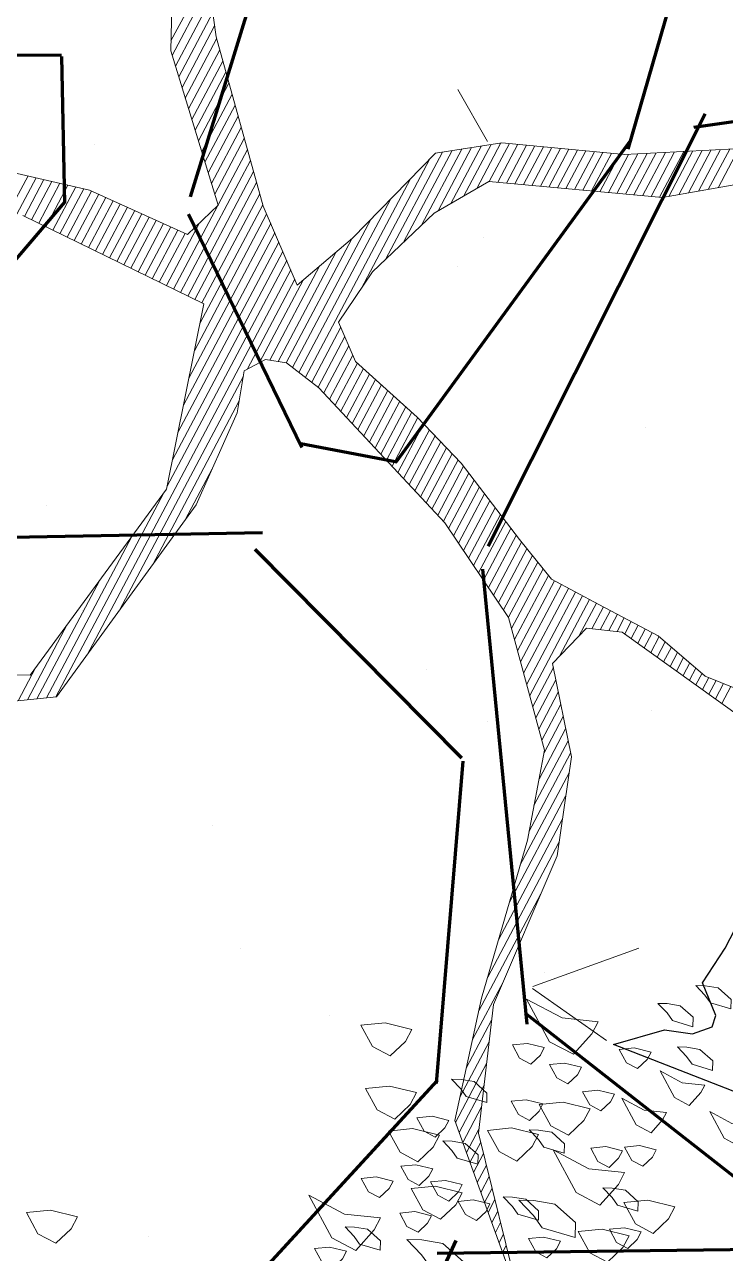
# Model space of a CAD drawing. Header units: millimetres. Extents: x 111 to 1506, y 14 to 566.
# Drawn here: x 245.119 to 245.737, y 193.822 to 194.905 of the extents above; entities that cross this region are included whole.
import ezdxf

# ---------------------------------------------------------------- set-up
doc = ezdxf.new("R2010")
doc.units = ezdxf.units.MM
for name, color, linetype, lineweight in [('ARBOLES', 78, 'Continuous', 5), ('G', 254, 'Continuous', 5), ('GRASS', 56, 'Continuous', 0)]:
    doc.layers.add(name, color=color, linetype=linetype, lineweight=lineweight)
doc.layers.add('fer', color=8, linetype='Continuous')

# ---------------------------------------------------------------- blocks, each defined once
blk = doc.blocks.new('*X16')
at = {"color": 0}
for p, q in [((17.69049523824361, 16.86), (17.74311195415528, 16.86)), ((17.69342201280328, 16.85), (17.74577857097631, 16.85)), ((17.69574075709367, 16.84), (17.74844518779734, 16.84)), ((17.6960740841963, 16.83), (17.75111180461837, 16.83)), ((17.69640741129893, 16.82), (17.75377842143941, 16.82)), ((17.69674073840156, 16.81), (17.75644503826044, 16.81)), ((17.69707406550419, 16.8), (17.75911165508147, 16.8)), ((17.69740739260682, 16.79), (17.7617782719025, 16.79)), ((17.69774071970944, 16.78), (17.7638699838541, 16.78)), ((17.69807404681207, 16.77), (17.76449497217153, 16.77)), ((17.96347639254396, 16.77), (18.06321095431154, 16.77)), ((17.97916426798344, 16.78), (18.07705684934382, 16.78)), ((17.6984073739147, 16.76), (17.76511996048896, 16.76)), ((17.95347657946509, 16.76), (18.04936505927926, 16.76)), ((17.69874070101733, 16.75), (17.76574494880639, 16.75)), ((17.69907402811996, 16.74), (17.76636993712381, 16.74)), ((17.93347695330735, 16.74), (18.02167326921469, 16.74)), ((17.94347676638622, 16.75), (18.03551916424697, 16.75)), ((17.69940735522259, 16.73), (17.76699492544124, 16.73)), ((17.69974068232522, 16.72), (17.76761991375867, 16.72)), ((17.9134773271496, 16.72), (17.99786148986213, 16.72)), ((17.92347714022848, 16.73), (18.00841684811205, 16.73)), ((17.70007400942785, 16.71), (17.7682449020761, 16.71)), ((17.90347751407073, 16.71), (17.98730613161222, 16.71)), ((17.70040733653048, 16.7), (17.76886989039353, 16.7)), ((17.70074066363311, 16.69), (17.76949487871096, 16.69)), ((17.88347788791299, 16.69), (17.96619541511238, 16.69)), ((17.89347770099186, 16.7), (17.97675077336229, 16.7)), ((17.70107399073574, 16.68), (17.77011986702839, 16.68)), ((17.87347807483412, 16.68), (17.95564005686246, 16.68)), ((17.70140731783836, 16.67), (17.77074485534582, 16.67)), ((17.70174064494099, 16.66), (17.77136984366325, 16.66)), ((17.85347844867637, 16.66), (17.93452934036261, 16.66)), ((17.86347826175525, 16.67), (17.94508469861254, 16.67)), ((17.70207397204362, 16.65), (17.77199483198068, 16.65)), ((17.8434786355975, 16.65), (17.92397398211269, 16.65)), ((17.70240729914625, 16.64), (17.79244934519138, 16.64)), ((17.70274062624888, 16.63), (17.822448784428, 16.63)), ((17.82347900943976, 16.63), (17.90286326561285, 16.63)), ((17.83347882251863, 16.64), (17.91341862386278, 16.64)), ((17.70307395335151, 16.62), (17.89230790736294, 16.62)), ((17.70340728045414, 16.61), (17.88175254911301, 16.61)), ((17.70374060755677, 16.6), (17.8711971908631, 16.6)), ((17.67979263830318, 16.58), (17.85008647436326, 16.58)), ((17.7040739346594, 16.59), (17.86064183261317, 16.59)), ((17.64604326916198, 16.57), (17.84175899438636, 16.57)), ((17.14971673399111, 16.56), (17.19705354405891, 16.56)), ((17.15638327604368, 16.55), (17.26505227299522, 16.55)), ((17.57854453087961, 16.55), (17.82575929346017, 16.55)), ((17.61229390002079, 16.56), (17.83375914392326, 16.56)), ((17.16304981809627, 16.54), (17.33305100193156, 16.54)), ((17.54479516173841, 16.54), (17.81775944299707, 16.54)), ((17.16971636014885, 16.53), (17.40104973086787, 16.53)), ((17.17638290220143, 16.52), (17.46904845980421, 16.52)), ((17.47729642345603, 16.52), (17.80175974207088, 16.52)), ((17.51104579259722, 16.53), (17.80975959253397, 16.53)), ((17.24124772612421, 16.51), (17.79375989160778, 16.51)), ((17.31124641767633, 16.5), (17.64659948550995, 16.5)), ((17.38124510922841, 16.49), (17.61660004627335, 16.49)), ((17.65641474865688, 16.5), (17.78576004114468, 16.5)), ((17.67141446827519, 16.49), (17.78989448776242, 16.49)), ((17.45124380078052, 16.48), (17.52452520878001, 16.48)), ((17.68037907972965, 16.48), (17.8148940204596, 16.48)), ((17.68371235075595, 16.47), (17.83989355315678, 16.47)), ((17.68704562178224, 16.46), (17.86489308585396, 16.46)), ((17.68388194716813, 16.44), (17.93258654124835, 16.44)), ((17.68554858268128, 16.45), (17.8985871767802, 16.45)), ((17.68221531165498, 16.43), (17.96658590571652, 16.43)), ((17.67888204062869, 16.41), (17.7511786479375, 16.41)), ((17.68054867614184, 16.42), (17.7591784984006, 16.42)), ((17.81449330194555, 16.42), (18.00058527018467, 16.42)), ((17.86165007260383, 16.41), (18.01566295137173, 16.41)), ((17.67566532727385, 16.4), (17.7431787974744, 16.4)), ((17.89164951184045, 16.4), (18.02316281118089, 16.4)), ((17.6687423797577, 16.38), (17.72889729946106, 16.38)), ((17.67220385351578, 16.39), (17.7351789470113, 16.39)), ((17.92164895107706, 16.39), (18.03066267099004, 16.39)), ((17.94727478289914, 16.38), (18.03816253079919, 16.38)), ((17.66528090599964, 16.37), (17.72639734619134, 16.37)), ((17.96327448382533, 16.37), (18.04566239060834, 16.37)), ((17.65835795848349, 16.35), (17.72139743965191, 16.35)), ((17.66181943224156, 16.36), (17.72389739292162, 16.36)), ((17.97927418475152, 16.36), (18.0531622504175, 16.36)), ((17.99527388567772, 16.35), (18.06066211022665, 16.35)), ((17.65489648472542, 16.34), (17.71889748638219, 16.34)), ((18.01055927585841, 16.34), (18.06508146982889, 16.34)), ((17.64797353720928, 16.32), (17.71389757984275, 16.32)), ((17.65143501096735, 16.33), (17.71639753311247, 16.33)), ((18.01472586464128, 16.33), (18.06919903992019, 16.33)), ((18.01889245342414, 16.32), (18.07331661001149, 16.32)), ((17.64105058969314, 16.3), (17.70889767330332, 16.3)), ((17.64451206345121, 16.31), (17.71139762657304, 16.31)), ((18.023059042207, 16.31), (18.07743418010279, 16.31)), ((18.02722563098987, 16.3), (18.08155175019409, 16.3)), ((17.63758911593507, 16.29), (17.7063977200336, 16.29)), ((18.03139221977273, 16.29), (18.08566932028539, 16.29)), ((17.63066616841893, 16.27), (17.7004749073428, 16.27)), ((17.634127642177, 16.28), (17.7038081783691, 16.28)), ((18.03555880855559, 16.28), (18.08978689037669, 16.28)), ((18.03972539733846, 16.27), (18.09390446046799, 16.27)), ((17.62720469466086, 16.26), (17.69714163631651, 16.26)), ((18.04389198612132, 16.26), (18.09802203055929, 16.26)), ((17.62028174714471, 16.24), (17.69047509426393, 16.24)), ((17.62374322090279, 16.25), (17.69380836529022, 16.25)), ((18.04805857490418, 16.25), (18.10213960065059, 16.25)), ((18.05222516368704, 16.24), (18.10625717074189, 16.24)), ((17.61682027338665, 16.23), (17.68714182323764, 16.23)), ((18.05639175246991, 16.23), (18.11037474083319, 16.23)), ((17.6098973258705, 16.21), (17.68047528118506, 16.21)), ((17.61335879962857, 16.22), (17.68380855221135, 16.22)), ((18.06055834125277, 16.22), (18.11449231092449, 16.22)), ((18.06472493003564, 16.21), (18.11860988101579, 16.21)), ((17.60297437835436, 16.19), (17.67194488375597, 16.19)), ((17.60643585211243, 16.2), (17.67656018210006, 16.2)), ((18.0688915188185, 16.2), (18.12358171159799, 16.2)), ((18.07305810760136, 16.19), (18.12958159944531, 16.19)), ((17.59810343573454, 16.18), (17.66732958541187, 16.18)), ((18.07722469638423, 16.18), (18.13558148729264, 16.18)), ((17.58743696845041, 16.16), (17.65809898872368, 16.16)), ((17.59277020209247, 16.17), (17.66271428706778, 16.17)), ((18.08139128516709, 16.17), (18.14158137513996, 16.17)), ((18.08555787394995, 16.16), (18.14758126298729, 16.16)), ((17.58210373480834, 16.15), (17.65348369037959, 16.15)), ((18.08972446273282, 16.15), (18.15358115083461, 16.15)), ((17.57143726752421, 16.13), (17.6442530936914, 16.13)), ((17.57677050116627, 16.14), (17.64886839203549, 16.14)), ((18.09389105151568, 16.14), (18.15958103868193, 16.14)), ((18.10040687277039, 16.13), (18.16558092652925, 16.13)), ((17.56610403388215, 16.12), (17.63963779534731, 16.12)), ((18.10818450516507, 16.12), (18.17158081437658, 16.12)), ((17.55543756659802, 16.1), (17.63040719865912, 16.1)), ((17.56077080024008, 16.11), (17.63502249700321, 16.11)), ((18.11596213755975, 16.11), (18.1775807022239, 16.11)), ((18.12373976995442, 16.1), (18.18358059007122, 16.1)), ((17.55010433295595, 16.09), (17.62592328068093, 16.09)), ((18.13151740234911, 16.09), (18.18958047791855, 16.09)), ((17.53943786567182, 16.07), (17.61735201232761, 16.07)), ((17.54477109931389, 16.08), (17.62163764650427, 16.08)), ((18.13929503474378, 16.08), (18.19558036576587, 16.08)), ((17.52340725343002, 16.05), (17.60878074397429, 16.05)), ((17.53410463202976, 16.06), (17.61306637815095, 16.06)), ((17.51269316798836, 16.04), (17.60449510979763, 16.04)), ((17.49126499710507, 16.02), (17.6021194566009, 16.02)), ((17.50197908254672, 16.03), (17.6021194566009, 16.03)), ((17.48055091166343, 16.01), (17.6021194566009, 16.01)), ((17.45912274078013, 15.99), (17.6021194566009, 15.99)), ((17.46983682622178, 16), (17.6021194566009, 16)), ((17.44840865533848, 15.98), (17.50438145419039, 15.98)), ((17.52058882922431, 15.98), (17.6021194566009, 15.98)), ((17.42698048445519, 15.96), (17.47993746666426, 15.96)), ((17.43769456989683, 15.97), (17.49215946042733, 15.97)), ((17.55558817500036, 15.97), (17.6021194566009, 15.97)), ((17.57067333692794, 15.96), (17.6021194566009, 15.96)), ((17.41626639901354, 15.95), (17.4677154729012, 15.95)), ((17.57467326215949, 15.95), (17.6021194566009, 15.95)), ((17.37106652666302, 15.93), (17.44327148537507, 15.93)), ((17.40356591916934, 15.94), (17.45549347913813, 15.94)), ((17.57867318739104, 15.94), (17.6021194566009, 15.94)), ((17.58267311262259, 15.93), (17.6021194566009, 15.93)), ((17.30606774165035, 15.91), (17.41882749784894, 15.91)), ((17.33856713415669, 15.92), (17.431049491612, 15.92)), ((17.58321569512696, 15.91), (17.6021194566009, 15.91)), ((17.58457930600135, 15.92), (17.6021194566009, 15.92)), ((17.26288055954617, 15.9), (17.39572617704003, 15.9)), ((17.58185208425256, 15.9), (17.6021194566009, 15.9)), ((17.16688235398901, 15.88), (17.33972722379835, 15.88)), ((17.21488145676759, 15.89), (17.36772670041919, 15.89)), ((17.57912486250378, 15.88), (17.60181207761234, 15.88)), ((17.58048847337817, 15.89), (17.6021194566009, 15.89)), ((17.11888325121043, 15.87), (17.31172774717751, 15.87)), ((17.57776125162939, 15.87), (17.59958989692815, 15.87)), ((17.04013480420599, 15.85), (17.12348064503154, 15.85)), ((17.07613413128993, 15.86), (17.24347840197801, 15.86)), ((17.57503402988061, 15.85), (17.59514553555976, 15.85)), ((17.576397640755, 15.86), (17.59736771624395, 15.86)), ((17.00413547712205, 15.84), (17.07294096734009, 15.84)), ((17.57367041900621, 15.84), (17.59292335487556, 15.84)), ((16.93713547433138, 15.82), (17.02151335722018, 15.82)), ((16.96813615003811, 15.83), (17.04722716228014, 15.83)), ((17.57094319725743, 15.82), (17.58847899350718, 15.82)), ((17.57230680813182, 15.83), (17.59070117419137, 15.83)), ((16.92808802440288, 15.81), (16.99579955216023, 15.81)), ((17.56957958638304, 15.81), (17.58625681282299, 15.81)), ((16.90999312454588, 15.79), (16.94437194204032, 15.79)), ((16.91904057447438, 15.8), (16.97008574710027, 15.8)), ((17.56685236463425, 15.79), (17.58659623237447, 15.79)), ((17.56821597550865, 15.8), (17.58559625106659, 15.8)), ((16.89189822468887, 15.77), (16.91887688205647, 15.77)), ((16.90094567461737, 15.78), (16.93005314373287, 15.78)), ((17.56412514288547, 15.77), (17.58859619499025, 15.77)), ((17.56548875375986, 15.78), (17.58759621368236, 15.78)), ((16.88285077476036, 15.76), (16.90770062038009, 15.76)), ((16.86475587490336, 15.74), (16.88534809702732, 15.74)), ((16.87380332483186, 15.75), (16.89652435870371, 15.75)), ((16.85570842497486, 15.73), (16.87417183535093, 15.73)), ((16.83761352511785, 15.71), (16.85181931199816, 15.71)), ((16.84666097504636, 15.72), (16.86299557367455, 15.72)), ((16.82856607518935, 15.7), (16.84064305032178, 15.7)), ((16.81951862526085, 15.69), (16.82946678864539, 15.69))]:
    blk.add_line(p, q, dxfattribs=at)
blk = doc.blocks.new('E1E')
at = {"layer": 'ARBOLES', "ltscale": 0.2}
for p, q in [((95.85697547625334, 59.22055793091253), (95.85697547625334, 59.22055793091253)), ((95.92142910948124, 59.04482690011905), (95.89361575795229, 59.13638126765208)), ((95.91995500519356, 59.04322960773975), (95.80626733749607, 59.08039179101824)), ((95.99240934325658, 59.04428227560839), (95.99240934325658, 59.04428227560839)), ((95.90080178791315, 59.03942887398277), (95.90080178791315, 59.03942887398277)), ((96.40424928200872, 59.00053544837105), (96.40424928200872, 59.00053544837105)), ((95.82557020967845, 58.95662574946349), (95.82557020967845, 58.95662574946349)), ((96.10891797842731, 58.93421537604686), (96.10891797842731, 58.93421537604686)), ((95.64030462664577, 58.88973910508962), (95.64030462664577, 58.88973910508962)), ((96.13945979440601, 58.81968787144391), (96.13945979440601, 58.81968787144391)), ((95.78443342961457, 58.79230092796597), (95.78443342961457, 58.79230092796597)), ((95.80101444786504, 58.70861918535712), (95.80101444786504, 58.70861918535712)), ((96.0816201632743, 58.6988124865815), (96.0816201632743, 58.6988124865815)), ((95.45994888080207, 58.65038647988471), (95.45994888080207, 58.65038647988471)), ((96.05021489669927, 58.43488030513235), (96.05021489669927, 58.43488030513235)), ((95.51212426039936, 58.39318980228864), (95.51212426039936, 58.39318980228864)), ((95.47090771903736, 58.38569196259565), (95.47090771903736, 58.38569196259565)), ((96.01127942815964, 58.32313856864293), (96.01127942815964, 58.32313856864293)), ((95.39567735442728, 58.24515711178507), (95.40487018095013, 58.30828182645136)), ((95.75427463585872, 58.19608208901313), (95.75427463585872, 58.19608208901313)), ((95.73459266570278, 58.05340737697831), (95.73459266570278, 58.05340737697831))]:
    blk.add_line(p, q, dxfattribs=at)
for points in [[(95.84151106669916, 58.06575177699897), (95.74812168706177, 58.25797740655166), (95.90055853432881, 58.38820531176253), (96.13617329898493, 58.45415334667818), (96.23454369762548, 58.37325742798514)], [(96.2366784200555, 58.42097016121072), (96.12819632886308, 58.48956976677065), (95.8860776272203, 58.42072560456896), (95.79141475384169, 58.3707796367185), (95.75818349476496, 58.34039475588035), (95.73287932096143, 58.34471449114499), (95.71768683970974, 58.36133053954295), (95.70681368816616, 58.40325101819671), (95.69004840408243, 58.59842168636366), (95.69863717865057, 58.71915158307051), (95.75564969354713, 58.85365031221777), (95.8286161486873, 58.91731620118019), (95.97022972925963, 59.01934354884933), (96.07281968791156, 59.1039941328027), (96.13557468080324, 59.29560578102284), (96.06123496222477, 59.13001036704797), (95.96443736641622, 59.03235166597191), (95.81413524157887, 58.94983649398675), (95.73756103087368, 58.8767704191769), (95.6920833568153, 58.78637649197997), (95.64076343506511, 58.77911171810085), (95.61327465398328, 58.80583975633548), (95.56907047366613, 58.95761742654172)], [(95.53726236287586, 58.95904103452055), (95.57272811407951, 58.89689657619356), (95.58578587290131, 58.83256779457001), (95.61474768711822, 58.7675272089571), (95.63791713849187, 58.71549474046679), (95.63867859748363, 58.66127794868003), (95.6373053340455, 58.55934842366757), (95.64385915588073, 58.49212351475812), (95.65910152198096, 58.40538643016478), (95.64756668114269, 58.3612816282146), (95.58613506684077, 58.34172054120236), (95.49650309731369, 58.33298324801618), (95.42999069431156, 58.34233452253515), (95.295442970324, 58.46947065514659), (95.22384977862184, 58.50773429119661)], [(94.8942837147305, 58.40774453283898), (95.05906674667624, 58.45773941201769), (95.19712245653187, 58.48024553764439), (95.29910061073751, 58.40874980479843), (95.39386325381308, 58.31845370025808), (95.45605632710684, 58.28379799548354), (95.58110416298908, 58.30051186653807), (95.6577282585428, 58.30345690515247), (95.6346585768662, 58.21524730125196), (95.56321503970949, 58.04314782871578), (95.48379453243109, 57.90646477627197)], [(95.28033707250464, 57.34824588000986), (95.27734112138596, 57.49499201096198), (95.24182548533388, 57.62725750548432), (95.2309523337904, 57.669177984138), (95.31474205562569, 57.76104443064212), (95.39350087360916, 57.81170220248195), (95.49898701368288, 57.88984872787414), (95.61021563175149, 58.0251081723391), (95.67154747635657, 58.18491133174194), (95.71636346112, 58.18927997833513), (95.76920630085388, 58.0881111686404), (95.83866477012604, 58.00213479936489)]]:
    blk.add_lwpolyline(points, dxfattribs=at)
for points in [[(95.95844546417885, 59.32584392787604), (95.9808534565606, 59.32802825117248), (95.9895420008258, 59.30851607548873), (95.98522267111744, 59.28321164523303), (95.963526252879, 59.29693156634497), (95.94543759020544, 59.32005167330412)], [(95.99804800795906, 59.3226448392865), (96.01205187727275, 59.3240099315921), (96.01748178086899, 59.31181580220975), (96.0147824168327, 59.2960018047609), (96.00122324560441, 59.30457606607688), (95.98991874032689, 59.31902497122)], [(96.01555774877257, 59.32010058463247), (96.0379657411542, 59.32228490792914), (96.04665428541936, 59.30277273224515), (96.04233495571104, 59.27746830198934), (96.02063853747259, 59.29118822310129), (96.00254987479916, 59.31430833006054)], [(95.834066210011, 59.30807366565288), (95.85213471314086, 59.31124869199179), (95.85937458460232, 59.29498985281525), (95.85397585652996, 59.26336185791757), (95.84311604933777, 59.28775011668226), (95.82593694237885, 59.30445379758639)], [(95.99175988371604, 59.27113813714575), (95.99220458180132, 59.28107749076734), (95.97909010865843, 59.29959110570478), (95.97277080889164, 59.2919065278442), (95.97594604653698, 59.27383775463446), (95.98544058394913, 59.26345355928543), (95.993125153496, 59.25713407373034)], [(96.06911216264956, 59.23483601934633), (96.06982373679287, 59.25074026375494), (96.04883889269777, 59.28036442927525), (96.03872720014608, 59.26806811614214), (96.04380798884623, 59.23915575461096), (96.05900047009793, 59.22253970621323), (96.07129676992798, 59.21242771637643)], [(96.071718465782, 59.27751875694621), (96.0857223350957, 59.2788838492517), (96.09115223869179, 59.26668971986946), (96.08845287465547, 59.2508757224205), (96.0748937034272, 59.25944998373647), (96.0635891981498, 59.27389888887971)], [(95.93167977264515, 59.26386783389038), (95.94568364195896, 59.26523292619599), (95.95111354555496, 59.25303879681364), (95.94841418151879, 59.23722479936479), (95.93485501029049, 59.24579906068065), (95.92355050501298, 59.260247965824)], [(95.97800715998748, 59.26441127353841), (96.00691908935588, 59.26949172412085), (96.0185038150427, 59.24347548987582), (96.00986515562607, 59.19286662936421), (95.99248806709593, 59.23189098073196), (95.9649992860141, 59.2586190189666)], [(95.84902182654301, 59.24167321664133), (95.86709032967285, 59.24484824298012), (95.87433020113431, 59.22858940380369), (95.86893147306196, 59.19696140890612), (95.85807166586987, 59.22134966767082), (95.84089255891097, 59.23805334857483)], [(95.89871800403095, 59.23944900800306), (95.91678650716078, 59.24262403434186), (95.92402637862206, 59.22636519516531), (95.9186276505498, 59.19473720026775), (95.9077678433577, 59.21912545903244), (95.8905887363987, 59.23582913993657)], [(95.96060808296707, 59.24265460146447), (95.97461195228077, 59.24401969377008), (95.98004185587676, 59.23182556438772), (95.97734249184069, 59.21601156693889), (95.96378332061244, 59.22458582825474), (95.9524788153348, 59.23903473339787)], [(96.08079948063248, 59.21337308369543), (96.08124417871788, 59.22331243731689), (96.068129705575, 59.24182605225432), (96.0618104058082, 59.23414147439375), (96.06498564345354, 59.21607270118403), (96.07448018086569, 59.20568850583486), (96.08216475041245, 59.1993690202799)], [(96.1884175205369, 59.19443697132811), (96.18912909468024, 59.2103412157367), (96.16814425058504, 59.23996538125714), (96.15803255803343, 59.2276690681239), (96.1631133467335, 59.19875670659285), (96.17830582798528, 59.18214065819488), (96.19060212781531, 59.17202866835832)], [(95.83730379870386, 59.20236064388318), (95.83774849678929, 59.21229999750453), (95.82463402364641, 59.23081361244197), (95.81831472387958, 59.2231290345814), (95.82148996152493, 59.20506026137178), (95.83098449893707, 59.19467606602261), (95.83866906848385, 59.18835658046752)], [(96.01532064148948, 59.17447478554237), (96.01576533957487, 59.18441413916371), (96.002650866432, 59.20292775410114), (95.99633156666508, 59.19524317624056), (95.99950680431033, 59.17717440303071), (96.00900134172242, 59.16679020768178), (96.01668591126933, 59.1604707221267)], [(96.10610785522378, 59.20028927085768), (96.12011172453748, 59.20165436316339), (96.12554162813345, 59.18946023378104), (96.1228422640974, 59.1736462363322), (96.10928309286899, 59.18222049764818), (96.09797858759151, 59.1966694027913)], [(95.78176419505843, 59.16301750400228), (95.78220889314372, 59.17295685762387), (95.76909442000071, 59.19147047256119), (95.76277512023401, 59.18378589470051), (95.76595035787923, 59.16571712149089), (95.77544489529151, 59.15533292614172), (95.78312946483825, 59.14901344058676)], [(95.93037685391272, 59.19022764874585), (95.94438072322637, 59.19159274105156), (95.9498106268225, 59.17939861166921), (95.94711126278645, 59.16358461422037), (95.93355209155806, 59.17215887553635), (95.92224758628056, 59.18660778067947)], [(95.96504917086253, 59.18849798277112), (95.98745716324429, 59.19068230606779), (95.99614570750944, 59.1711701303838), (95.991826377801, 59.14586570012811), (95.97012995956258, 59.15958562124004), (95.95204129688913, 59.18270572819931)], [(95.82514107277932, 59.15310871750346), (95.82558577086472, 59.16304807112481), (95.81247129772184, 59.18156168606223), (95.80615199795506, 59.17387710820166), (95.80932723560026, 59.15580833499181), (95.8188217730124, 59.14542413964288), (95.82650634255928, 59.1391046540878)], [(95.87210671070733, 59.17889263569628), (95.886110580021, 59.18025772800188), (95.891540483617, 59.16806359861953), (95.88884111958092, 59.15224960117068), (95.87528194835264, 59.16082386248653), (95.86397744307502, 59.17527276762979)], [(96.02505763687788, 59.17625058096636), (96.04746562925965, 59.1784349042628), (96.0561541735248, 59.15892272857904), (96.05183484381635, 59.13361829832324), (96.03013842557782, 59.1473382194353), (96.0120497629045, 59.17045832639443)], [(96.126985906235, 59.17487588431599), (96.14939389861676, 59.17706020761243), (96.15808244288195, 59.15754803192855), (96.15376311317362, 59.13224360167287), (96.13206669493519, 59.14596352278482), (96.1139780322616, 59.16908362974396)], [(96.16259920608756, 59.17186686942141), (96.17660307540123, 59.17323196172713), (96.18203297899746, 59.16103783234465), (96.17933361496121, 59.14522383489592), (96.16577444373293, 59.15379809621178), (96.15446993845552, 59.16824700135503)], [(96.11652296433049, 59.16596165847163), (96.13052683364407, 59.16732675077712), (96.13595673724016, 59.15513262139478), (96.1332573732041, 59.13931862394593), (96.11969820197572, 59.1478928852619), (96.1083936966983, 59.16234179040502)], [(96.23264972817974, 59.13487020666928), (96.23309442626513, 59.14480956029085), (96.21997995312236, 59.16332317522804), (96.21366065335545, 59.1556385973675), (96.21683589100068, 59.13756982415797), (96.22633042841291, 59.1271856288087), (96.23401499795973, 59.12086614325374)], [(95.94034726493412, 59.14596068273822), (95.9543511342478, 59.14732577504382), (95.9597810378438, 59.13513164566147), (95.95708167380774, 59.11931764821274), (95.94352250257946, 59.12789190952849), (95.93221799730185, 59.14234081467184)], [(95.99636274218885, 59.15142105196064), (96.01036661150252, 59.152786144266), (96.01579651509851, 59.14059201488377), (96.01309715106235, 59.12477801743493), (95.99953797983419, 59.13335227875079), (95.98823347455657, 59.14780118389415)], [(96.0948657009937, 59.12709392744095), (96.09531039907907, 59.13703328106253), (96.0821959259362, 59.15554689599985), (96.07587662616942, 59.14786231813927), (96.07905186381474, 59.12979354492954), (96.08854640122688, 59.11940934958038), (96.09623097077377, 59.1130898640254)], [(96.21158697191042, 59.14240450283777), (96.24049890127907, 59.14748495342023), (96.25208362696564, 59.12146871917518), (96.24344496754914, 59.07085985866358), (96.226067879019, 59.10988421003132), (96.19857909793717, 59.13661224826585)], [(96.25703753107635, 59.14572981086876), (96.27104140039015, 59.14709490317436), (96.27647130398614, 59.13490077379201), (96.27377193995008, 59.11908677634317), (96.26021276872179, 59.12766103765902), (96.24890826344419, 59.14210994280226)], [(96.13100270725323, 59.13344398011865), (96.14500657656703, 59.13480907242415), (96.15043648016301, 59.12261494304179), (96.14773711612696, 59.10680094559296), (96.13417794489868, 59.11537520690881), (96.12287343962105, 59.12982411205216)], [(95.9014828341307, 59.12122416253332), (95.93039476349912, 59.12630461311589), (95.94197948918593, 59.10028837887072), (95.93334082976929, 59.04967951835924), (95.91596374123915, 59.08870386972697), (95.88847496015723, 59.11543190796151)], [(96.17212491902357, 59.11766054979243), (96.18612878833727, 59.11902564209782), (96.19155869193337, 59.10683151271547), (96.1888593278972, 59.09101751526672), (96.17530015666892, 59.0995917765827), (96.16399565139128, 59.11404068172593)], [(95.95844694358757, 59.10531358479697), (95.97245081290129, 59.10667867710269), (95.9778807164975, 59.09448454772022), (95.9751813524612, 59.07867055027139), (95.96162218123293, 59.08724481158724), (95.9503176759554, 59.10169371673048)], [(96.04701066689512, 59.0814313020051), (96.04745536498041, 59.09137065562656), (96.0343408918374, 59.109884270564), (96.0280215920706, 59.10219969270342), (96.03119682971595, 59.08413091949368), (96.04069136712809, 59.07374672414453), (96.04837593667496, 59.06742723858957)], [(96.10823555426671, 59.11197071067118), (96.13064354664849, 59.11415503396783), (96.13933209091357, 59.09464285828384), (96.13501276120537, 59.06933842802804), (96.11331634296693, 59.0830583491401), (96.09522768029335, 59.10617845609924)], [(96.08584703719072, 59.10359535213166), (96.0998509065044, 59.10496044443714), (96.1052808101005, 59.0927663150549), (96.1025814460642, 59.07695231760595), (96.08902227483604, 59.08552657892191), (96.07771776955852, 59.09997548406515)], [(96.0995968948502, 59.06136185015968), (96.12200488723185, 59.06354617345623), (96.13069343149704, 59.04403399777225), (96.1263741017887, 59.01872956751657), (96.10467768355015, 59.03244948862861), (96.08658902087669, 59.05556959558776)], [(96.06204630606504, 59.00567253906574), (96.08445429844679, 59.00785686236217), (96.09314284271186, 58.98834468667842), (96.08882351300352, 58.96304025642262), (96.06712709476513, 58.97676017753468), (96.04903843209163, 58.99988028449381)], [(96.46401690549891, 58.94306083339103), (96.48642489788055, 58.94524515668767), (96.4951134421456, 58.92573298100368), (96.4907941124374, 58.90042855074788), (96.46909769419895, 58.91414847185982), (96.45100903152552, 58.93726857881907)]]:
    blk.add_lwpolyline(points, close=True, dxfattribs=at)
at = {"layer": 'ARBOLES', "ltscale": 0.2, "xscale": 0.8372139817761642, "yscale": 0.8372139817761642, "zscale": 0.8372139817761642, "rotation": 204.0028523145856}
blk.add_blockref('*X16', (103.6395475192941, 76.97354757922794), dxfattribs=at)
blk = doc.blocks.new('tr')
at = {"layer": 'fer', "color": 97}
for p, q in [((1378.69338439001, 205.7901697679231), (1377.943545786884, 205.3482169477033)), ((1378.69338439001, 205.7901697679231), (1377.943545786884, 205.3482169477033)), ((1377.937594686859, 205.4782030713), (1377.925692486808, 205.5042002960222)), ((1377.937594686859, 205.4782030713), (1377.925692486808, 205.5042002960222)), ((1377.949496886909, 205.4435401050109), (1377.937594686859, 205.4782030713)), ((1377.949496886909, 205.4435401050109), (1377.937594686859, 205.4782030713)), ((1377.979252387033, 205.4348743634368), (1377.949496886909, 205.4435401050109)), ((1377.979252387033, 205.4348743634368), (1377.949496886909, 205.4435401050109)), ((1377.985203487058, 205.4262086218628), (1377.979252387033, 205.4348743634368)), ((1377.985203487058, 205.4262086218628), (1377.979252387033, 205.4348743634368)), ((1377.979252387033, 205.4088771387146), (1377.985203487058, 205.4262086218628)), ((1377.979252387033, 205.4088771387146), (1377.985203487058, 205.4262086218628)), ((1377.961399086957, 205.3915456555665), (1377.979252387033, 205.4088771387146)), ((1377.961399086957, 205.3915456555665), (1377.979252387033, 205.4088771387146)), ((1377.943545786884, 205.3482169477033), (1377.961399086957, 205.3915456555665)), ((1377.943545786884, 205.3482169477033), (1377.961399086957, 205.3915456555665)), ((1377.943545786884, 205.3482169477033), (1377.943545786884, 205.3482169477033)), ((1377.943545786884, 205.3482169477033), (1377.943545786884, 205.3482169477033))]:
    blk.add_line(p, q, dxfattribs=at)

msp = doc.modelspace()

# ---------------------------------------------------------------- hatches: boundary and pattern name
at = {"layer": 'G', "lineweight": 100, "ltscale": 1000}
h = msp.add_hatch(dxfattribs=at)
h.set_pattern_fill('AR-HBONE', color=256, scale=0.04599999999999999, angle=-22.08522832086834, style=0)
h.set_pattern_definition([(22.91477167913166, (777.2314303348064, 1670.63462945394), (0.097837146278343, 0.2411221532918743), [0.5519999999999998, -0.1839999999999999]), (112.9147716791316, (777.4009099846065, 1670.706271957454), (0.097837146278343, 0.2411221532918743), [0.5519999999999999, -0.184])])
edge = h.paths.add_edge_path()
edge.add_line((221.7473892507877, 201.0769939762462), (222.2417687523686, 203.5668404504517))
edge.add_line((222.2417687523686, 203.5668404504517), (283.2526508513097, 176.1821522132281))
edge.add_line((283.2526508513097, 176.1821522132281), (282.6155355253268, 174.2758931804485))
edge.add_line((282.6155355253268, 174.2758931804485), (222.0444349454494, 201.4631858158104))
at = {"layer": 'GRASS', "lineweight": 100, "ltscale": 1000, "true_color": 0x261a0d}
h = msp.add_hatch(dxfattribs=at)
h.set_pattern_fill('GRAVEL', color=28, scale=1.7, angle=-112.0852283208683)
h.set_pattern_definition([(115.9275591831317, (831.6558656637125, 1675.660298218435), (-9.063970477445864, 18.35468439347277), [0.2287111999999999, -22.64244968002528]), (72.8845124071316, (831.555865075233, 1675.865989448933), (-6.094838201485775, -19.54233730385667), [0.3924755999999997, -38.85507209409096]), (20.42521875713165, (831.6713700878337, 1676.241083559876), (-23.71965007661784, -8.721708562133985), [0.2767395999999996, -27.39725541336946]), (155.1884606851316, (831.5268325152146, 1677.015230115834), (30.86609512533933, -14.35876637157613), [0.3574045999999995, -35.38304867076923]), (180.7484258571317, (831.2024189288271, 1677.165209530979), (22.09903787548946, 0.2062158521636182), [0.3504634999999995, -34.69593431775004]), (245.1884606851316, (830.8519848498462, 1677.160631727058), (14.35876637157613, 30.86609512533933), [0.3574045999999996, -35.38304867076924]), (285.6090121458317, (830.7020054347012, 1676.836218140671), (-7.443358276317301, 26.87017710344271), [0.4726492999999999, -46.79224253315719]), (320.1701000540316, (830.8291817005419, 1676.381000393426), (30.18157129471496, -25.08869773786675), [0.4462295999999997, -44.17674654458273]), (9.344337294131659, (831.1718635674623, 1676.095185526626), (25.59182681762635, 4.292831249492636), [0.358615, -35.5029242865393]), (63.15112998813171, (831.5257202655963, 1676.153412987378), (-8.606190085402462, -16.68872350462789), [0.4094144, -20.06129638394691]), (110.3122094771315, (831.7106275701623, 1676.518692727739), (-9.657796932637883, 25.93408873293846), [0.5294615999999999, -52.41673750815132]), (26.72884651313167, (830.8782964886014, 1675.462110988985), (13.92580708083157, 7.191793736437567), [0.1807116999999998, -17.89053618164897]), (59.38400606913165, (831.039698945973, 1675.543389810054), (-11.45980388463115, -19.20007538854451), [0.3438028999999997, -34.03656940746687]), (112.9147716791316, (831.2147918799569, 1675.83926725845), (-1.575263513412269, 0.6391751429081425), [0.2404157, -2.163747356034269]), (91.11336219313161, (831.4485657615699, 1675.872834687239), (-0.04534868771620765, -9.154667852878214), [0.1294685999999998, -12.81734567996862]), (179.7161811651316, (831.4460501161713, 1676.002278387466), (5.36496568314527, -0.3422619153127439), [0.1830950999999999, -8.971685072128647]), (278.8785282112316, (831.2629567591134, 1676.00318536122), (1.233001598100129, -6.004140826053566), [0.2973793, -9.615238921237006]), (49.4798228561317, (831.3088542038845, 1675.709370071347), (-2.853613799228716, -2.511351883916598), [0.2150346999999999, -5.160837322286275]), (264.3043120131317, (831.8167716990579, 1676.915931225245), (-1.665960888844636, -17.67016056284828), [0.3012399999999996, -29.82283674933795]), (318.2609476210316, (831.7868751004343, 1676.616177670819), (-14.77119807590796, 13.33198062564363), [0.2527236999999999, -25.01959317044229]), (181.1133621931316, (831.6239069065672, 1675.581535042765), (9.154667852878212, -0.04534868771621606), [0.2589354999999999, -12.68787877996863]), (231.5252313451316, (831.3650195061147, 1675.576503751967), (11.11754196931903, 13.83510970539912), [0.3012399999999996, -29.82283674933727]), (227.3587264591317, (830.8401083207423, 1677.312219813848), (6.346402741365738, 6.597967281245549), [0.2904959999999997, -14.23431036703974]), (182.6899122481317, (830.6433244870724, 1677.098528160277), (20.52377436207706, 0.8453909950718471), [0.2434025999999999, -24.09689320756919]), (314.7161811655316, (830.0422516417256, 1676.204957550539), (6.597967281245471, -6.346402741365628), [0.2589354999999999, -12.68787877996862]), (265.2687963154316, (830.2244380250287, 1676.020957219727), (2.00822280415695, 23.03512624599356), [0.2849726999999996, -28.21222014420798]), (317.3587264595316, (830.3554474617506, 1676.976836672111), (-6.597967281245432, 6.346402741365659), [0.1452479999999997, -14.37955836703973]), (349.2247041531316, (830.0806021503, 1676.299473361343), (6.940229196557683, -0.9814370582204304), [0.08668299999999995, -8.581650173107754]), (53.87852821113169, (830.1657570773997, 1676.283267239332), (-3.492788942136906, -4.086615397328875), [0.3504634999999999, -6.658816063550089]), (73.92377763613156, (830.372355281652, 1676.566361184869), (-4.816487915669533, -16.391810277032), [0.3247849999999997, -32.15366939672273]), (191.6048392051316, (831.1211830429066, 1676.060711124082), (3.789702169732906, 0.2969132275959935), [0.2451773999999997, -5.884259768288793]), (241.0719982661315, (830.8810174098645, 1676.011391060158), (-14.01650445626399, -25.501129442194), [0.4280497999999999, -42.3768564608481]), (308.8601675800316, (830.673965718735, 1675.636750436092), (-8.470144022253866, 10.77528005400675), [0.1750251999999999, -17.32754603967789]), (337.9147716791317, (830.7837806777968, 1675.500461497559), (2.21443865632056, 0.9360883705041902), [0.102, -1.598]), (8.171208843131655, (830.4323966899125, 1676.57869120085), (-13.58354516551939, -1.826828053292215), [0.2361708, -23.38098398206466]), (295.9275591833316, (830.6661705715256, 1676.61225862964), (9.063970477445858, -18.35468439347265), [0.4574223999999998, -22.41373848002528]), (247.9147716791316, (830.8661717484846, 1676.200876168645), (0.9360883705041905, -2.21443865632056), [0.4419999999999999, -1.258]), (213.2196181481317, (830.6999862113285, 1675.791307655157), (-17.41859602296829, -11.27840913376679), [0.2687937999999995, -26.61056631143137]), (141.9693757781317, (830.4751197265433, 1675.644049161275), (-5.661878910741299, 4.131964085045179), [0.2475233999999999, -12.12866341177684]), (95.56074704313163, (830.2801498403817, 1675.796544221819), (-3.608307418868343, 36.32175818391693), [0.4030104999999996, -39.89810610984092]), (63.34085041913167, (830.2410976339172, 1676.197658825355), (9.884540371218755, 19.83925053145262), [0.4263582999999996, -42.20942479354709])])
h.paths.add_polyline_path([(252.7472098018391, 189.8744963318399), (236.2912830150011, 197.2607266109126), (243.2220114249691, 197.8670867767619)])

# ---------------------------------------------------------------- block references
at = {"lineweight": 100, "rotation": 308.0875778470352}
msp.add_blockref('tr', (-765.990202826772, 1151.870478543507), dxfattribs=at)
at = {"layer": 'ARBOLES', "color": 0, "xscale": 0.8310831642732953, "yscale": 0.8310831642732953, "zscale": 0.8310831642732953, "rotation": 218.0875778470351}
msp.add_blockref('E1E', (278.0410361161279, 281.8534995771867), dxfattribs=at)

doc.saveas('drawing.dxf')
